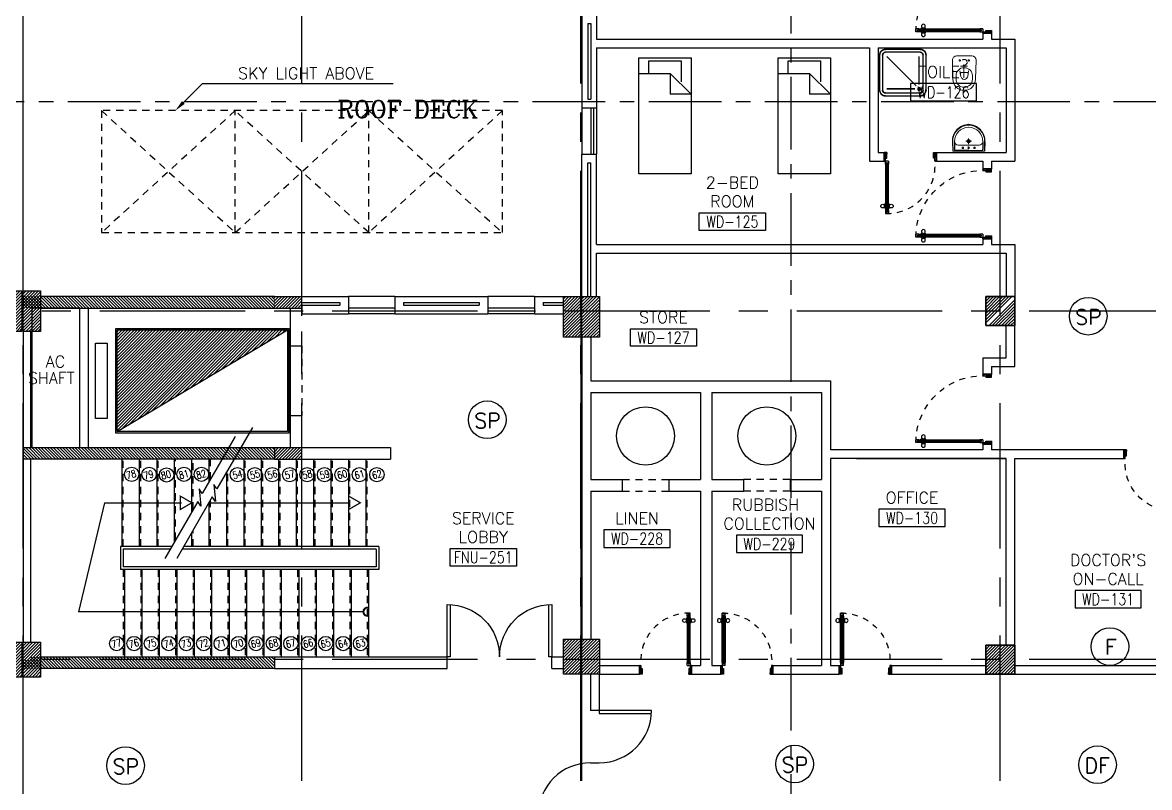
# Model space of a CAD drawing. Extents: x 0 to 93, y -1.5 to 78.
# Drawn here: x 40.44 to 59.84, y 34.42 to 47.59 of the extents above; entities that cross this region are included whole.
import ezdxf
from ezdxf.enums import TextEntityAlignment as Align

# ---------------------------------------------------------------- set-up
doc = ezdxf.new("R2010")
doc.units = 0
doc.header["$MEASUREMENT"] = 0
for name, pattern in [('CENTER', [2, 1.25, -0.25, 0.25, -0.25]), ('CENTERX2', [4, 2.5, -0.5, 0.5, -0.5]), ('DASHED', [0.75, 0.5, -0.25]), ('HIDDEN', [0.375, 0.25, -0.125]), ('HIDDEN2', [0.1875, 0.125, -0.0625])]:
    doc.linetypes.add(name, pattern=pattern)
doc.layers.get('0').update_dxf_attribs({"color": 11, "linetype": 'CONTINUOUS'})
for name, color, linetype in [('AXES', 11, 'CENTERX2'), ('AXES1', 11, 'CENTER'), ('COL', 11, 'CONTINUOUS'), ('DOOR', 11, 'CONTINUOUS'), ('E-CLCK', 4, 'CONTINUOUS'), ('E-PA', 4, 'CONTINUOUS'), ('EJ', 11, 'CONTINUOUS'), ('FIX', 11, 'CONTINUOUS'), ('FUR', 11, 'CONTINUOUS'), ('HAT', 11, 'CONTINUOUS'), ('HIDDEN', 11, 'HIDDEN2'), ('INSUL', 11, 'CONTINUOUS'), ('LIFTS', 11, 'CONTINUOUS'), ('RM-BOX', 11, 'CONTINUOUS'), ('RM-IND', 11, 'CONTINUOUS'), ('RM-NAME', 11, 'CONTINUOUS'), ('RM-NO', 11, 'CONTINUOUS'), ('ROOF', 11, 'CONTINUOUS'), ('SHAFT', 11, 'CONTINUOUS'), ('STR', 11, 'CONTINUOUS'), ('STR-H', 11, 'HIDDEN2'), ('SUNI-FUR', 11, 'CONTINUOUS'), ('WALL', 11, 'CONTINUOUS'), ('WIN', 11, 'CONTINUOUS')]:
    doc.layers.add(name, color=color, linetype=linetype)
doc.styles.add('ROMANC', font='romanc', dxfattribs={"height": 0.1})
doc.styles.add('ROMANS', font='ROMANS.shx', dxfattribs={"width": 0.6})
pattern_1 = [(45, (-250.46453, -18.391005), (-0.0265165043, 0.0265165043), [])]
pattern_2 = [(135, (147.851773, -3.19241), (0.026516504, 0.026516504), [])]
pattern_3 = [(45, (-276012.343847, -57293.362927), (-0.0265165042945, 0.0265165042945), [])]

# ---------------------------------------------------------------- blocks, each defined once
blk = doc.blocks.new('D180')
at = {"layer": 'DOOR'}
blk.add_lwpolyline([(850, 899), (850, 0), (900, 0), (900, 900, 0.414214), (0, 0, 0.414214), (-900, 900), (-900, 0), (-850, 0), (-850, 899)], format="xyb", dxfattribs=at)
blk = doc.blocks.new('RM1')
at = {"layer": 'RM-BOX'}
blk.add_lwpolyline([(570, -200), (-570, -200), (-570, -500), (570, -500)], close=True, dxfattribs=at)
at = {"layer": 'RM-NAME', "style": 'ROMANS'}
for tag, p in [('ROOMNAME1', (0, 324)), ('ROOMNAME2', (0, 0))]:
    blk.add_attdef(tag, text='', height=200, dxfattribs=at).set_placement(p, align=Align.MIDDLE)
at = {"layer": 'RM-NO', "style": 'ROMANS', "width": 0.8}
blk.add_attdef('ROOMNO', text='', height=200, dxfattribs=at).set_placement((0, -350), align=Align.MIDDLE)
blk = doc.blocks.new('C5V')
at = {"layer": 'HAT'}
h = blk.add_hatch(dxfattribs=at)
h.set_pattern_fill('ANSI31', color=256, scale=300, style=0)
h.set_pattern_definition([(45, (-249196.182, -54711.005), (-26.5165043, 26.5165043), [])])
h.paths.add_polyline_path([(-20, 600), (-320, 600), (-320, 300), (-20, 300)])
h.paths.add_polyline_path([(-20, 300), (-320, 300), (-320, 0), (-20, 0)])
h = blk.add_hatch(dxfattribs=at)
h.set_pattern_fill('ANSI31', color=256, scale=300, style=0)
h.set_pattern_definition([(45, (-248876.182, -54711.005), (-26.5165043, 26.5165043), [])])
h.paths.add_polyline_path([(300, 600), (0, 600), (0, 300), (300, 300)])
h.paths.add_polyline_path([(300, 300), (0, 300), (0, 0), (300, 0)])
at = {"layer": 'COL'}
for points in [[(-20, 600), (-20, 0), (-320, 0), (-320, 600)], [(300, 600), (300, 0), (0, 0), (0, 600)]]:
    blk.add_lwpolyline(points, close=True, dxfattribs=at)
blk = doc.blocks.new('C11')
at = {"layer": 'HAT'}
h = blk.add_hatch(dxfattribs=at)
h.set_pattern_fill('ANSI31', color=256, scale=300, style=0)
h.set_pattern_definition([(45, (-248556.182, -75061.005), (-26.5165043, 26.5165043), [])])
h.paths.add_polyline_path([(300, 700), (0, 700), (0, 350), (300, 350)])
h.paths.add_polyline_path([(300, 350), (0, 350), (0, 0), (300, 0)])
at = {"layer": 'COL'}
blk.add_lwpolyline([(300, 700), (300, 0), (0, 0), (0, 700)], close=True, dxfattribs=at)
blk = doc.blocks.new('C11D')
at = {"layer": 'COL', "linetype": 'ByBlock'}
for p in [(-320, 0), (0, 0)]:
    blk.add_blockref('C11', p, dxfattribs=at)
blk = doc.blocks.new('DOOR90')
at = {"layer": 'DOOR', "linetype": 'ByBlock'}
for p, q in [((0, 0), (-150, 0)), ((-200, -25), (-1000, -25)), ((-200, -42), (-1000, -42)), ((-200, -58), (-1000, -58)), ((-1000, -75), (-200, -75))]:
    blk.add_line(p, q, dxfattribs=at)
at = {"layer": 'DOOR', "color": 0, "linetype": 'ByBlock'}
for p, q in [((-150, 0), (-150, -25)), ((-150, 0), (0, 0)), ((0, -50), (0, 0)), ((-1050, -25), (-1050, -75)), ((-1050, -75), (-1050, -25)), ((-1000, -25), (-1050, -25)), ((-1000, -75), (-1050, -75)), ((-1020, -42), (-1020, -58)), ((-1000, -42), (-1020, -42)), ((-1000, -58), (-1020, -58)), ((-1000, -25), (-1000, -42)), ((-1000, -58), (-1000, -75)), ((-968, -25), (-968, -18)), ((-878, -18), (-968, -18)), ((-968, -75), (-968, -82)), ((-878, -82), (-968, -82)), ((-955, -18), (-955, -9)), ((-955, -9), (-890, -9)), ((-955, -18), (-890, -18)), ((-955, -82), (-955, -91)), ((-955, -82), (-890, -82)), ((-955, -91), (-890, -91)), ((-890, -18), (-890, -9)), ((-890, -82), (-890, -91)), ((-878, -25), (-878, -18)), ((-878, -75), (-878, -82)), ((-200, -42), (-200, -25)), ((-200, -25), (-150, -25)), ((-180, -42), (-200, -42)), ((-200, -75), (-200, -58)), ((-200, -58), (-180, -58)), ((-150, -75), (-200, -75)), ((-180, -58), (-180, -42)), ((-150, -75), (-150, -25)), ((-150, -25), (-100, -25)), ((-100, -25), (-100, -50)), ((-100, -50), (0, -50)), ((-150, -900), (-150, -875)), ((-150, -875), (-100, -875)), ((0, -900), (-150, -900)), ((-150, -900), (0, -900)), ((-100, -850), (0, -850)), ((-100, -875), (-100, -850)), ((0, -850), (0, -900))]:
    blk.add_line(p, q, dxfattribs=at)
at = {"layer": 'DOOR', "color": 9, "linetype": 'ByBlock'}
for p, q in [((0, -50), (-114, 0)), ((0, -50), (-40, 0)), ((0, -50), (-100, -37)), ((0, -850), (-114, -900)), ((0, -850), (-100, -863)), ((0, -850), (-40, -900))]:
    blk.add_line(p, q, dxfattribs=at)
at = {"layer": 'DOOR', "color": 0, "linetype": 'ByBlock'}
for centre in [(-923, 24), (-923, -124)]:
    blk.add_circle(centre, 32.4, dxfattribs=at)
at = {"layer": 'DOOR', "color": 9, "linetype": 'ByBlock'}
for centre, radius, start, end in [((0, -50), 74.4, 137.7764, 180), ((0, -50), 54.4, 113.2074, 180), ((0, -50), 154, 161.1053, 166.2858), ((0, -50), 134, 158.1598, 169.28), ((0, -50), 114, 154.0838, 167.3774), ((0, -50), 94.4, 148.0182, 180), ((0, -50), 34.4, 90, 180), ((0, -50), 14.4, 90, 180), ((0, -850), 154, 193.7142, 198.8947), ((0, -850), 134, 190.72, 201.8402), ((0, -850), 94.4, 180, 211.9818), ((0, -850), 74.4, 180, 222.2236), ((0, -850), 54.4, 180, 246.7926), ((0, -850), 34.4, 180, 270), ((0, -850), 14.4, 180, 270)]:
    blk.add_arc(centre, radius, start, end, dxfattribs=at)
at = {"layer": 'DOOR', "linetype": 'HIDDEN', "ltscale": 0.5}
blk.add_arc((-222, -50), 828, 178.2701, 275.003, dxfattribs=at)
blk = doc.blocks.new('DOOR100')
at = {"layer": 'DOOR', "color": 0, "linetype": 'ByBlock'}
for p, q in [((-92, 1206), (-92, 1141)), ((-83, 1206), (-92, 1206)), ((-83, 1129), (-83, 1219)), ((-76, 1219), (-83, 1219)), ((-83, 1206), (-83, 1141)), ((-76, 1251), (-76, 1301)), ((-76, 1301), (-26, 1301)), ((-26, 1301), (-76, 1301)), ((-59, 1251), (-76, 1251)), ((-59, 1251), (-59, 1271)), ((-43, 1271), (-59, 1271)), ((-43, 1251), (-43, 1271)), ((-26, 1251), (-43, 1251)), ((-26, 1251), (-26, 1301)), ((-26, 1219), (-19, 1219)), ((-19, 1129), (-19, 1219)), ((-19, 1206), (-19, 1141)), ((-19, 1206), (-10, 1206)), ((-10, 1206), (-10, 1141)), ((-83, 1141), (-92, 1141)), ((-76, 1129), (-83, 1129)), ((-26, 1129), (-19, 1129)), ((-19, 1141), (-10, 1141)), ((-76, 200), (-59, 200)), ((-76, 150), (-76, 200)), ((-59, 200), (-59, 180)), ((-43, 200), (-26, 200)), ((-43, 180), (-43, 200)), ((-26, 200), (-26, 150)), ((-1201, 0), (-1201, 150)), ((-1201, 150), (-1176, 150)), ((-1201, 150), (-1201, 0)), ((-1151, 0), (-1201, 0)), ((-1176, 150), (-1176, 100)), ((-1176, 100), (-1151, 100)), ((-1151, 100), (-1151, 0)), ((-76, 150), (-26, 150)), ((-59, 180), (-43, 180)), ((-51, 100), (-51, 0)), ((-26, 100), (-51, 100)), ((-51, 0), (-1, 0)), ((-1, 150), (-26, 150)), ((-26, 150), (-26, 100)), ((-1, 150), (-1, 0))]:
    blk.add_line(p, q, dxfattribs=at)
at = {"layer": 'DOOR', "linetype": 'ByBlock'}
for p, q in [((-76, 1251), (-76, 200)), ((-59, 200), (-59, 1251)), ((-43, 200), (-43, 1251)), ((-26, 200), (-26, 1251))]:
    blk.add_line(p, q, dxfattribs=at)
at = {"layer": 'DOOR', "color": 9, "linetype": 'ByBlock'}
for p, q in [((-1151, 0), (-1201, 114)), ((-1151, 0), (-1201, 40)), ((-1151, 0), (-1164, 100)), ((-51, 0), (-1, 114)), ((-51, 0), (-38, 100)), ((-51, 0), (-1, 40))]:
    blk.add_line(p, q, dxfattribs=at)
at = {"layer": 'DOOR', "color": 0, "linetype": 'ByBlock'}
for centre in [(-125, 1174), (22, 1174)]:
    blk.add_circle(centre, 32.4, dxfattribs=at)
at = {"layer": 'DOOR', "linetype": 'HIDDEN', "ltscale": 0.5}
blk.add_arc((-27, 152), 1149, 89.961, 180.0931, dxfattribs=at)
at = {"layer": 'DOOR', "color": 9, "linetype": 'ByBlock'}
for centre, radius, start, end in [((-1151, 0), 154, 103.7142, 108.8947), ((-1151, 0), 134, 100.72, 111.8402), ((-1151, 0), 94.4, 90, 121.9818), ((-1151, 0), 74.4, 90, 132.2236), ((-1151, 0), 54.4, 90, 156.7926), ((-1151, 0), 34.4, 90, 180), ((-1151, 0), 14.4, 90, 180), ((-51, 0), 94.4, 58.0182, 90), ((-51, 0), 74.4, 47.7764, 90), ((-51, 0), 54.4, 23.2074, 90), ((-51, 0), 34.4, 0, 90), ((-51, 0), 14.4, 0, 90), ((-51, 0), 134, 68.1598, 79.28), ((-51, 0), 114, 64.0838, 77.3774), ((-51, 0), 154, 71.1053, 76.2858)]:
    blk.add_arc(centre, radius, start, end, dxfattribs=at)
blk = doc.blocks.new('COL50')
at = {"layer": 'COL'}
blk.add_lwpolyline([(-250, 250), (-250, -250), (250, -250), (250, 250)], close=True, dxfattribs=at)
blk = doc.blocks.new('*X92')
at = {"color": 0}
for p, q in [((227929, 155538), (228380, 155990)), ((227929, 155592), (228327, 155990)), ((227929, 155645), (228274, 155990)), ((227929, 155698), (228221, 155990)), ((227929, 155751), (228168, 155990)), ((227929, 155804), (228115, 155990)), ((227929, 155857), (228062, 155990)), ((227929, 155910), (228009, 155990)), ((227929, 155963), (227956, 155990)), ((227986, 155490), (228429, 155932)), ((228039, 155490), (228429, 155879)), ((228092, 155490), (228429, 155826)), ((228145, 155490), (228429, 155773)), ((228198, 155490), (228429, 155720)), ((228251, 155490), (228429, 155667)), ((228304, 155490), (228429, 155614)), ((228357, 155490), (228429, 155561)), ((228410, 155490), (228429, 155508))]:
    blk.add_line(p, q, dxfattribs=at)
blk = doc.blocks.new('*X91')
at = {"color": 0}
for p, q in [((227926, 149490), (228426, 149990)), ((227929, 149546), (228373, 149990)), ((227929, 149599), (228319, 149990)), ((227929, 149652), (228266, 149990)), ((227929, 149705), (228213, 149990)), ((227929, 149758), (228160, 149990)), ((227929, 149811), (228107, 149990)), ((227929, 149864), (228054, 149990)), ((227929, 149917), (228001, 149990)), ((227929, 149970), (227948, 149990)), ((227979, 149490), (228429, 149940)), ((228032, 149490), (228429, 149887)), ((228085, 149490), (228429, 149834)), ((228138, 149490), (228429, 149781)), ((228191, 149490), (228429, 149728)), ((228244, 149490), (228429, 149675)), ((228297, 149490), (228429, 149622)), ((228350, 149490), (228429, 149568)), ((228403, 149490), (228429, 149515))]:
    blk.add_line(p, q, dxfattribs=at)
blk = doc.blocks.new('AH20A')
at = {"layer": 'FUR'}
for p, q in [((0, 0.5), (0, -0.5)), ((1, 0.5), (0, 0.5)), ((0.1358, 0.5), (0.1358, -0.0987)), ((1, -0.5), (1, 0.5)), ((0.1358, 0.3112), (0.0277, 0.3112)), ((0.0277, 0.3112), (0.0277, -0.3087)), ((0.1358, -0.0987), (0.3125, -0.5)), ((0.1358, -0.0987), (0.3125, -0.0987)), ((0.3125, -0.5), (0.3125, -0.0987)), ((0.0277, -0.3087), (0.2076, -0.3087)), ((0, -0.5), (1, -0.5))]:
    blk.add_line(p, q, dxfattribs=at)
blk = doc.blocks.new('A$C376C1807')
at = {"layer": 'DOOR'}
for p, q in [((0, 0.9), (0, 0.85)), ((0.9, 0.9), (0, 0.9)), ((0, 0.85), (0.899, 0.85))]:
    blk.add_line(p, q, dxfattribs=at)
blk.add_arc((0, 0.9), 0.9, 270, 0, dxfattribs=at)
blk = doc.blocks.new('LAV1')
at = {"layer": 'FIX', "linetype": 'ByBlock', "ltscale": 0.3}
for p, q in [((-280, 210), (-275, 50)), ((-245, 210), (-245, 85)), ((245, 210), (245, 85)), ((280, 210), (275, 50)), ((0, 60), (-220, 60)), ((0, 60), (220, 60))]:
    blk.add_line(p, q, dxfattribs=at)
at = {"layer": 'FIX', "linetype": 'Continuous', "lineweight": 20}
for p, q in [((-275, 210), (-275, 50)), ((275, 210), (275, 50)), ((0, 50), (-275, 50)), ((0, 50), (-252, 50)), ((0, 155), (-181, 155)), ((0, 155), (181, 155)), ((0, 50), (275, 50)), ((0, 50), (252, 50))]:
    blk.add_line(p, q, dxfattribs=at)
at = {"layer": 'FIX', "linetype": 'DASHED', "lineweight": 20, "ltscale": 0.05}
for p, q in [((50, 220), (-50, 220)), ((0, 170), (0, 270)), ((0, 170), (0, 270))]:
    blk.add_line(p, q, dxfattribs=at)
at = {"layer": 'FIX', "lineweight": 20}
for p, q in [((16, 107), (-15, 107)), ((0, 92), (0, 123))]:
    blk.add_line(p, q, dxfattribs=at)
for centre, radius in [((0, 220), 29.5), ((0, 220), 22.5), ((0, 107), 15.5)]:
    blk.add_circle(centre, radius, dxfattribs=at)
at = {"layer": 'FIX', "linetype": 'HIDDEN', "lineweight": 20, "ltscale": 0.05}
for centre in [(-100, 107), (100, 107)]:
    blk.add_circle(centre, 12.4, dxfattribs=at)
at = {"layer": 'FIX', "linetype": 'ByBlock', "ltscale": 0.3}
for centre, radius, start, end in [((7, 220), 287, 91.3776, 182.0064), ((-7, 220), 287, 357.9936, 88.6224), ((-220, 85), 24.9, 179.7021, 269.9486), ((220, 85), 24.9, 270.0514, 0.2979)]:
    blk.add_arc(centre, radius, start, end, dxfattribs=at)
at = {"layer": 'FIX', "linetype": 'Continuous', "lineweight": 20}
for centre, radius, start, end in [((8, 217), 283, 91.6988, 181.351), ((8, 212), 253, 91.7328, 180.4884), ((-8, 217), 283, 358.649, 88.3012), ((-8, 212), 253, 359.5116, 88.2672), ((-179, 222), 66.9, 190.2006, 268.0786), ((179, 222), 66.9, 271.9214, 349.7994)]:
    blk.add_arc(centre, radius, start, end, dxfattribs=at)
blk = doc.blocks.new('SHR1')
at = {"layer": 'FIX'}
for p, q in [((-196, 196), (-700, 700)), ((-143, 218), (-143, 700)), ((-218, 143), (-700, 143))]:
    blk.add_line(p, q, dxfattribs=at)
for points in [[(-825, 125), (-825, 725, -0.414214), (-725, 825), (-125, 825, -0.414214), (-25, 725), (-25, 125, -0.414214), (-125, 25), (-725, 25, -0.414214)], [(-775, 125), (-775, 725, -0.414214), (-725, 775), (-125, 775, -0.414214), (-75, 725), (-75, 125, -0.414214), (-125, 75), (-725, 75, -0.414214)]]:
    blk.add_lwpolyline(points, format="xyb", close=True, dxfattribs=at)
for radius in [25, 15]:
    blk.add_circle((-143, 143), radius, dxfattribs=at)
blk = doc.blocks.new('WC1')
at = {"layer": 'FIX', "lineweight": 20}
for p, q in [((-210, 204), (-538, 194)), ((-727, 5), (-727, -5)), ((-674, 5), (-674, -5)), ((-534, 24), (-540, 0)), ((-540, 0), (-534, -24)), ((-475, 141), (-538, 141)), ((-395, 76), (-490, 60)), ((-339, 5), (-339, -5)), ((-137, 0), (-137, 131)), ((-137, -131), (-137, 0)), ((-538, -141), (-475, -141)), ((-538, -194), (-210, -204)), ((-490, -60), (-395, -76)), ((-213, -204), (-210, -204))]:
    blk.add_line(p, q, dxfattribs=at)
at = {"layer": 'FIX', "linetype": 'Continuous', "lineweight": 20}
blk.add_line((-420, -47), (-420, 45), dxfattribs=at)
at = {"layer": 'FIX', "linetype": 'HIDDEN2', "lineweight": 20, "ltscale": 0.3}
blk.add_circle((-245, 0), 49.8, dxfattribs=at)
at = {"layer": 'FIX', "linetype": 'HIDDEN', "lineweight": 20, "ltscale": 0.05}
for centre in [(-213, 78), (-213, -77)]:
    blk.add_circle(centre, 11.6, dxfattribs=at)
at = {"layer": 'FIX', "lineweight": 20}
for centre, radius, start, end in [((-210, 131), 73, 360, 90), ((-538, 5), 189, 90, 180), ((-538, 5), 136, 90, 180), ((-473, -7), 68.2, 128.9242, 152.8468), ((-464, -18), 82, 108.496, 128.9242), ((-475, 5), 136, 360, 90), ((-538, -5), 189, 180, 270), ((-538, -5), 136, 180, 270), ((-473, 7), 68.2, 207.1532, 231.0758), ((-464, 18), 82, 231.0758, 251.504), ((-475, -5), 136, 270, 0), ((-210, -131), 73, 270, 0)]:
    blk.add_arc(centre, radius, start, end, dxfattribs=at)
at = {"layer": 'FIX', "linetype": 'Continuous', "lineweight": 20}
for centre, start, end in [((-443, 46), 357.6662, 91.6121), ((-442, -46), 268.3879, 2.3338)]:
    blk.add_arc(centre, 22.3, start, end, dxfattribs=at)

msp = doc.modelspace()

# ---------------------------------------------------------------- hatches: boundary and pattern name
at = {"layer": 'HAT', "linetype": 'Continuous'}
h = msp.add_hatch(dxfattribs=at)
h.set_pattern_fill('ANSI31', color=0, scale=0.3, style=0)
h.set_pattern_definition(pattern_2)
h.paths.add_polyline_path([(44.0517, 42.87), (44.7767, 42.87), (44.7767, 42.67), (44.0517, 42.67)])
h.paths.add_polyline_path([(42.8517, 42.87), (44.0517, 42.87), (44.0517, 42.67), (42.8517, 42.67)])
h.paths.add_polyline_path([(41.6517, 42.87), (42.8517, 42.87), (42.8517, 42.67), (41.6517, 42.67)])
h.paths.add_polyline_path([(40.4517, 42.87), (41.6517, 42.87), (41.6517, 42.67), (40.4517, 42.67)])
at = {"layer": 'HAT'}
h = msp.add_hatch(dxfattribs=at)
h.set_pattern_fill('ANSI31', color=256, scale=0.3, style=0)
h.set_pattern_definition(pattern_3)
h.paths.add_polyline_path([(45.2517, 42.87), (44.7674, 42.87), (44.7674, 42.67), (45.2517, 42.67), (45.2517, 42.7307)])
h = msp.add_hatch(dxfattribs=at)
h.set_pattern_fill('ANSI31', color=256, scale=0.3, style=0)
h.set_pattern_definition(pattern_3)
h.paths.add_polyline_path([(42.8517, 42.295), (42.0705, 42.295), (42.0705, 41.42), (42.8517, 41.42)])
h.paths.add_polyline_path([(44.0517, 42.295), (42.8517, 42.295), (42.8517, 41.42), (43.5354, 41.42), (44.0517, 41.7281)])
h.paths.add_polyline_path([(42.8517, 41.42), (42.0705, 41.42), (42.0705, 40.5459), (42.8517, 41.012)])
h.paths.add_polyline_path([(43.5354, 41.42), (42.8517, 41.42), (42.8517, 41.012)])
h.paths.add_polyline_path([(45.0017, 42.295), (44.0517, 42.295), (44.0517, 41.7281)])
h.paths.add_polyline_path([(43.6904, 41.3114), (43.6904, 41.6286), (43.8704, 41.6286), (43.8704, 41.3114)], flags=9)
h = msp.add_hatch(dxfattribs=at)
h.set_pattern_fill('ANSI31', color=256, scale=0.3, style=0)
h.set_pattern_definition([(135, (340.817834, -113.099734), (0.0265165043, 0.0265165043), [])])
h.paths.add_polyline_path([(40.4517, 40.07), (40.4517, 40.27), (44.7767, 40.27), (44.7767, 40.07)])
h = msp.add_hatch(dxfattribs=at)
h.set_pattern_fill('ANSI31', color=256, scale=0.3, style=0)
h.set_pattern_definition(pattern_3)
h.paths.add_polyline_path([(45.2517, 40.27), (44.7783, 40.27), (44.7783, 40.22), (45.2517, 40.22)])
h.paths.add_polyline_path([(45.2517, 40.22), (44.7783, 40.22), (44.7783, 40.07), (45.2517, 40.07)])
h = msp.add_hatch(dxfattribs=at)
h.set_pattern_fill('ANSI31', color=256, scale=0.3, style=0)
h.set_pattern_definition([(45, (-250.78453, -18.391005), (-0.0265165043, 0.0265165043), [])])
h.paths.add_polyline_path([(50.0517, 36.97), (49.7517, 36.97), (49.7517, 36.62), (50.0517, 36.62)])
h.paths.add_polyline_path([(50.0517, 36.62), (49.7517, 36.62), (49.7517, 36.37), (50.0517, 36.37)])
h = msp.add_hatch(dxfattribs=at)
h.set_pattern_fill('ANSI31', color=256, scale=0.3, style=0)
h.set_pattern_definition(pattern_1)
h.paths.add_polyline_path([(50.3717, 36.97), (50.0717, 36.97), (50.0717, 36.62), (50.3717, 36.62)])
h.paths.add_polyline_path([(50.3717, 36.62), (50.0717, 36.62), (50.0717, 36.37), (50.3717, 36.37)])
h = msp.add_hatch(dxfattribs=at)
h.set_pattern_fill('ANSI31', color=256, scale=0.3, style=0)
h.set_pattern_definition(pattern_1)
h.paths.add_polyline_path([(50.3717, 36.97), (50.0717, 36.97), (50.0717, 36.62), (50.3717, 36.62)])
h.paths.add_polyline_path([(50.3717, 36.62), (50.0717, 36.62), (50.0717, 36.37), (50.3717, 36.37)])
at = {"layer": 'HAT', "linetype": 'Continuous'}
h = msp.add_hatch(dxfattribs=at)
h.set_pattern_fill('ANSI31', color=0, scale=0.3, style=0)
h.set_pattern_definition(pattern_2)
h.paths.add_polyline_path([(44.0517, 36.62), (44.7767, 36.62), (44.7767, 36.47), (44.0517, 36.47)])
h.paths.add_polyline_path([(44.0517, 36.67), (44.7767, 36.67), (44.7767, 36.62), (44.0517, 36.62)])
h.paths.add_polyline_path([(42.8517, 36.62), (44.0517, 36.62), (44.0517, 36.47), (42.8517, 36.47)])
h.paths.add_polyline_path([(42.8517, 36.67), (44.0517, 36.67), (44.0517, 36.62), (42.8517, 36.62)])
h.paths.add_polyline_path([(41.6517, 36.62), (42.8517, 36.62), (42.8517, 36.47), (41.6517, 36.47)])
h.paths.add_polyline_path([(41.6517, 36.67), (42.8517, 36.67), (42.8517, 36.62), (41.6517, 36.62)])
h.paths.add_polyline_path([(40.4517, 36.62), (41.6517, 36.62), (41.6517, 36.47), (40.4517, 36.47)])
h.paths.add_polyline_path([(40.5759, 36.67), (41.6517, 36.67), (41.6517, 36.62), (40.5759, 36.62)])

# ---------------------------------------------------------------- linework, layer by layer
at = {"layer": 'AXES'}
for p, q in [((45.2517, -1.4643), (45.2517, 77.3484)), ((57.2717, -1.4643), (57.2717, 77.3484)), ((40.4517, -1.4643), (40.4517, 76.9984)), ((50.0517, -1.4643), (50.0517, 76.9984)), ((50.0717, -1.4643), (50.0717, 76.9984)), ((92.2717, 42.62), (24.2317, 42.62)), ((92.2717, 36.62), (24.2317, 36.62))]:
    msp.add_line(p, q, dxfattribs=at)
at = {"layer": 'AXES1'}
for p, q in [((53.6717, 5.4), (53.6717, 64.22)), ((82.4717, 46.22), (24.2317, 46.22))]:
    msp.add_line(p, q, dxfattribs=at)
at = {"layer": 'COL'}
for p, q in [((40.4517, 42.87), (40.4517, 42.67)), ((44.7767, 42.87), (40.7517, 42.87)), ((40.7517, 42.67), (45.2517, 42.67)), ((50.2217, 41.42), (54.3467, 41.42)), ((50.2216, 41.22), (52.1092, 41.22)), ((52.1092, 41.22), (52.1092, 39.72)), ((52.3092, 41.22), (52.3092, 39.72)), ((52.3092, 41.22), (54.1967, 41.22)), ((50.2216, 39.72), (50.7654, 39.72)), ((50.7654, 39.72), (50.7654, 39.52)), ((51.5654, 39.72), (51.5654, 39.52)), ((51.5654, 39.72), (52.1092, 39.72)), ((52.3092, 39.72), (52.8529, 39.72)), ((52.8529, 39.72), (52.8529, 39.52)), ((53.6529, 39.72), (54.1967, 39.72)), ((53.6529, 39.72), (53.6529, 39.52)), ((50.2217, 39.52), (50.7654, 39.52)), ((51.5654, 39.52), (52.1092, 39.52)), ((52.1092, 39.52), (52.1092, 36.52)), ((52.3092, 39.52), (52.3092, 36.52)), ((52.3092, 39.52), (52.8529, 39.52)), ((53.6529, 39.52), (54.1967, 39.52))]:
    msp.add_line(p, q, dxfattribs=at)
for points in [[(44.7767, 40.07), (40.4517, 40.07), (40.4517, 40.27), (44.7767, 40.27)], [(50.0517, 36.97), (50.0517, 36.37), (49.7517, 36.37), (49.7517, 36.97)], [(50.3717, 36.97), (50.3717, 36.37), (50.0717, 36.37), (50.0717, 36.97)], [(50.3717, 36.97), (50.3717, 36.37), (50.0717, 36.37), (50.0717, 36.97)]]:
    msp.add_lwpolyline(points, close=True, dxfattribs=at)
for points in [[(40.5759, 36.67), (40.5844, 36.67)], [(40.7517, 36.67), (44.7767, 36.67), (44.7767, 36.47), (40.7517, 36.47)]]:
    msp.add_lwpolyline(points, dxfattribs=at)
at = {"layer": 'DOOR', "linetype": 'Continuous'}
msp.add_line((50.2196, 34.845), (50.3696, 34.845), dxfattribs=at)
at = {"layer": 'E-CLCK', "color": 4}
for centre in [(59.1592, 36.8443), (58.9461, 34.8118)]:
    msp.add_circle(centre, 0.3243, dxfattribs=at)
at = {"layer": 'E-PA', "color": 4}
for centre in [(58.7854, 42.5322), (48.4403, 40.7491), (42.214, 34.7954), (53.7319, 34.8236)]:
    msp.add_circle(centre, 0.3243, dxfattribs=at)
at = {"layer": 'EJ'}
for p, q in [((40.4517, 42.27), (40.4517, 36.92)), ((40.4517, 33.27), (40.4517, 36.37))]:
    msp.add_line(p, q, dxfattribs=at)
at = {"layer": 'FIX'}
for p, q in [((55.1947, 47.025), (55.1947, 46.425)), ((55.2447, 47.025), (55.2447, 46.425)), ((55.8947, 47.125), (55.2947, 47.125)), ((55.8947, 47.075), (55.2947, 47.075)), ((55.877, 46.5177), (55.877, 47)), ((55.9447, 46.425), (55.9447, 47.025)), ((55.9947, 46.425), (55.9947, 47.025)), ((55.2947, 46.375), (55.8947, 46.375)), ((55.802, 46.4427), (55.3197, 46.4427)), ((55.2947, 46.325), (55.8947, 46.325))]:
    msp.add_line(p, q, dxfattribs=at)
at = {"layer": 'FIX', "color": 32, "linetype": 'DASHED', "lineweight": 20, "ltscale": 0.05}
msp.add_line((56.7772, 45.543), (56.6772, 45.543), dxfattribs=at)
at = {"layer": 'FIX', "extrusion": (0, 0, -1)}
for centre, major_axis, start_param, end_param in [((55.2947, 47.025), (-0.0707, 0.0707), 5.4977871, 7.0685835), ((55.2947, 47.025), (-0.0354, 0.0354), 5.4977871, 7.0685835), ((55.8947, 47.025), (-0.0707, 0.0707), 0.7853982, 2.3561945), ((55.8947, 47.025), (-0.0354, 0.0354), 0.7853982, 2.3561945), ((55.2947, 46.425), (-0.0707, 0.0707), 3.9269908, 5.4977871), ((55.2947, 46.425), (0.0354, 0.0354), 2.3561945, 3.9269908), ((55.877, 46.4427), (-0.0177, 0.0177), 3.9269908, 10.2101761), ((55.877, 46.4427), (-0.0106, 0.0106), 3.9269908, 10.2101761), ((55.8947, 46.425), (0.0354, 0.0354), 0.7853982, 2.3561945), ((55.8947, 46.425), (0.0707, 0.0707), 0.7853982, 2.3561945)]:
    msp.add_ellipse(centre, major_axis=major_axis, ratio=1, start_param=start_param, end_param=end_param, dxfattribs=at)
at = {"layer": 'HIDDEN'}
for p, q in [((48.7017, 46.07), (41.8017, 46.07)), ((41.8017, 46.07), (41.8017, 43.97)), ((44.1017, 46.07), (41.8017, 43.97)), ((41.8017, 46.07), (44.1017, 43.97)), ((46.4017, 43.97), (44.1017, 46.07)), ((44.1017, 43.97), (46.4017, 46.07)), ((44.1017, 43.97), (44.1017, 46.07)), ((44.1017, 43.97), (44.1017, 46.07)), ((48.7017, 46.07), (46.4017, 43.97)), ((46.4017, 46.07), (48.7017, 43.97)), ((46.4017, 43.97), (46.4017, 46.07)), ((46.4017, 43.97), (46.4017, 46.07)), ((48.7017, 43.97), (48.7017, 46.07)), ((41.8017, 43.97), (48.7017, 43.97)), ((45.2517, 42.02), (45.2517, 40.82))]:
    msp.add_line(p, q, dxfattribs=at)
at = {"layer": 'INSUL'}
for p, q in [((50.1717, 47.57), (50.1717, 46.27)), ((50.1717, 47.57), (50.2217, 47.57)), ((50.2217, 47.57), (50.2217, 46.27)), ((50.1717, 46.27), (50.2217, 46.27)), ((50.1717, 45.17), (50.2217, 45.17)), ((50.1717, 42.87), (50.1717, 45.17)), ((50.1717, 45.17), (50.2217, 45.17)), ((50.2217, 42.87), (50.2217, 45.17)), ((45.2517, 42.77), (45.9017, 42.77)), ((45.2517, 42.72), (45.9017, 42.72)), ((45.9017, 42.77), (45.9017, 42.72)), ((47.0017, 42.77), (48.3017, 42.77)), ((47.0017, 42.77), (47.0017, 42.72)), ((47.0017, 42.72), (48.3017, 42.72)), ((48.3017, 42.77), (48.3017, 42.72)), ((49.4017, 42.77), (49.4017, 42.72)), ((49.4017, 42.77), (49.7517, 42.77)), ((49.4017, 42.72), (49.7517, 42.72))]:
    msp.add_line(p, q, dxfattribs=at)
at = {"layer": 'LIFTS'}
for p, q in [((42.0455, 40.52), (42.0455, 42.32)), ((42.0455, 42.32), (45.0267, 42.32)), ((42.0705, 40.545), (42.0705, 42.295)), ((42.0705, 42.295), (45.0017, 42.295)), ((42.0705, 40.5459), (45.0017, 42.295)), ((45.0017, 42.295), (45.0017, 40.545)), ((45.0267, 42.32), (45.0267, 40.52)), ((45.0517, 40.82), (45.0517, 42.02)), ((45.0017, 40.545), (42.0705, 40.545)), ((45.0267, 40.52), (42.0455, 40.52))]:
    msp.add_line(p, q, dxfattribs=at)
msp.add_lwpolyline([(41.8955, 40.77), (41.6955, 40.77), (41.6955, 42.07), (41.8955, 42.07)], close=True, dxfattribs=at)
at = {"layer": 'RM-IND'}
for p, q in [((43.2107, 46.2111), (43.5392, 46.5379)), ((43.5392, 46.5379), (44.0521, 46.5379)), ((44.0521, 46.5379), (46.8188, 46.5379))]:
    msp.add_line(p, q, dxfattribs=at)
msp.add_solid([(43.2342, 46.1874), (43.1872, 46.2347), (43.0689, 46.07)], dxfattribs=at)
at = {"layer": 'ROOF'}
msp.add_line((40.4517, 42.97), (40.4517, 54.52), dxfattribs=at)
at = {"layer": 'SHAFT'}
msp.add_lwpolyline([(41.4267, 42.67), (40.6017, 42.67), (40.6017, 40.27), (41.4267, 40.27)], close=True, dxfattribs=at)
at = {"layer": 'STR'}
for p, q in [((44.3985, 40.6165), (43.7872, 39.5577)), ((44.1025, 40.4625), (43.5357, 39.4807)), ((42.1559, 38.57), (42.1559, 40.07)), ((42.4559, 38.57), (42.4559, 40.07)), ((42.7559, 38.57), (42.7559, 40.07)), ((43.0559, 38.6497), (43.0559, 40.07)), ((43.3559, 39.1693), (43.3559, 40.07)), ((43.6559, 39.6889), (43.6559, 40.07)), ((44.2559, 38.57), (44.2559, 40.07)), ((44.5559, 38.57), (44.5559, 40.07)), ((44.8559, 38.57), (44.8559, 40.07)), ((45.1559, 38.57), (45.1559, 40.07)), ((45.4559, 38.57), (45.4559, 40.07)), ((45.7559, 38.57), (45.7559, 40.07)), ((46.0559, 38.57), (46.0559, 40.07)), ((46.3559, 38.57), (46.3559, 40.07)), ((43.9559, 38.57), (43.9559, 39.8499)), ((43.7083, 39.4211), (43.0971, 38.3623)), ((41.8496, 39.32), (41.4059, 37.445)), ((41.8496, 39.32), (43.1759, 39.32)), ((43.4568, 39.3441), (42.89, 38.3623)), ((43.6559, 38.57), (43.6559, 39.3303)), ((43.6559, 39.32), (46.0559, 39.32)), ((43.3559, 38.57), (43.3559, 38.8107)), ((43.0099, 38.57), (42.1259, 38.57)), ((42.1259, 38.57), (42.1259, 38.17)), ((42.981, 38.52), (42.1759, 38.52)), ((42.1759, 38.52), (42.1759, 38.22)), ((46.5259, 38.52), (43.1881, 38.52)), ((46.5759, 38.57), (43.217, 38.57)), ((46.5259, 38.52), (46.5259, 38.22)), ((46.5759, 38.57), (46.5759, 38.17)), ((46.5259, 38.22), (42.1759, 38.22)), ((46.5759, 38.17), (42.1259, 38.17)), ((42.1959, 38.17), (42.1959, 36.67)), ((42.4959, 38.17), (42.4959, 36.67)), ((42.7959, 38.17), (42.7959, 36.67)), ((43.0959, 38.17), (43.0959, 36.67)), ((43.3959, 38.17), (43.3959, 36.67)), ((43.6959, 38.17), (43.6959, 36.67)), ((43.9959, 38.17), (43.9959, 36.67)), ((44.2959, 38.17), (44.2959, 36.67)), ((44.5959, 38.17), (44.5959, 36.67)), ((44.8959, 38.17), (44.8959, 36.67)), ((45.1959, 38.17), (45.1959, 36.67)), ((45.4959, 38.17), (45.4959, 36.67)), ((45.7959, 38.17), (45.7959, 36.67)), ((46.0959, 38.17), (46.0959, 36.67)), ((46.3959, 38.17), (46.3959, 36.67)), ((46.3009, 37.445), (41.4059, 37.445))]:
    msp.add_line(p, q, dxfattribs=at)
at = {"layer": 'STR', "linetype": 'HIDDEN2'}
msp.add_line((43.6759, 39.7236), (43.6759, 40.07), dxfattribs=at)
at = {"layer": 'STR'}
for points in [[(43.7872, 39.5577), (43.7325, 39.6352), (43.7617, 39.3408), (43.7083, 39.4211)], [(43.5357, 39.4807), (43.481, 39.5582), (43.5102, 39.2638), (43.4568, 39.3441)]]:
    msp.add_lwpolyline(points, dxfattribs=at)
at = {"layer": 'STR', "const_width": 0.0215}
for points in [[(43.1559, 39.2045), (43.1559, 39.4355), (43.3559, 39.32)], [(46.0559, 39.2045), (46.0559, 39.4355), (46.2559, 39.32)]]:
    msp.add_lwpolyline(points, close=True, dxfattribs=at)
at = {"layer": 'STR', "color": 11}
for centre in [(42.3203, 39.8106), (42.6203, 39.8106), (42.9203, 39.7996), (43.2203, 39.8111), (43.5203, 39.8111), (44.1403, 39.8048), (44.4403, 39.8048), (44.7403, 39.8048), (45.0403, 39.8048), (45.3403, 39.8048), (45.6403, 39.8048), (45.9403, 39.8048), (46.2403, 39.8048), (46.5403, 39.8048), (42.0603, 36.8975), (42.3603, 36.8975), (42.6603, 36.8975), (42.9603, 36.8975), (43.2603, 36.8975), (43.5603, 36.8975), (43.8603, 36.8975), (44.1603, 36.8975), (44.4603, 36.8975), (44.7603, 36.8975), (45.0603, 36.8975), (45.3603, 36.8975), (45.6603, 36.8975), (45.9603, 36.8975), (46.2603, 36.8975)]:
    msp.add_circle(centre, 0.1232, dxfattribs=at)
at = {"layer": 'STR'}
for radius, start, end in [(0.075, 66.42182, 293.57818), (0.065, 62.51357, 297.48643)]:
    msp.add_arc((46.3759, 37.445), radius, start, end, dxfattribs=at)
at = {"layer": 'STR-H'}
for p, q in [((42.1759, 38.57), (42.1759, 40.07)), ((42.4759, 38.57), (42.4759, 40.07)), ((42.7759, 38.57), (42.7759, 40.07)), ((43.0759, 38.6843), (43.0759, 40.07)), ((43.3759, 39.204), (43.3759, 40.07)), ((44.2759, 38.57), (44.2759, 40.07)), ((44.5759, 38.57), (44.5759, 40.07)), ((44.8759, 38.57), (44.8759, 40.07)), ((45.1759, 38.57), (45.1759, 40.07)), ((45.4759, 38.57), (45.4759, 40.07)), ((45.7759, 38.57), (45.7759, 40.07)), ((46.0759, 38.57), (46.0759, 40.07)), ((46.3759, 38.57), (46.3759, 40.07)), ((43.9759, 38.57), (43.9759, 39.8846)), ((43.6759, 38.57), (43.6759, 39.3649)), ((43.3759, 38.57), (43.3759, 38.8453)), ((42.1759, 38.17), (42.1759, 36.67)), ((42.4759, 38.17), (42.4759, 36.67)), ((42.7759, 38.17), (42.7759, 36.67)), ((43.0759, 38.17), (43.0759, 36.67)), ((43.3759, 38.17), (43.3759, 36.67)), ((43.6759, 38.17), (43.6759, 36.67)), ((43.9759, 38.17), (43.9759, 36.67)), ((44.2759, 38.17), (44.2759, 36.67)), ((44.5759, 38.17), (44.5759, 36.67)), ((44.8759, 38.17), (44.8759, 36.67)), ((45.1759, 38.17), (45.1759, 36.67)), ((45.4759, 38.17), (45.4759, 36.67)), ((45.7759, 38.17), (45.7759, 36.67)), ((46.0759, 38.17), (46.0759, 36.67)), ((46.3759, 38.17), (46.3759, 36.67))]:
    msp.add_line(p, q, dxfattribs=at)
at = {"layer": 'SUNI-FUR', "linetype": 'HIDDEN2'}
for p, q in [((50.7654, 39.72), (51.5654, 39.72)), ((53.6529, 39.72), (52.8529, 39.72)), ((50.7654, 39.52), (51.5654, 39.52)), ((53.6529, 39.52), (52.8529, 39.52))]:
    msp.add_line(p, q, dxfattribs=at)
at = {"layer": 'SUNI-FUR'}
for centre in [(51.1654, 40.47), (53.2529, 40.47)]:
    msp.add_circle(centre, 0.5, dxfattribs=at)
at = {"layer": 'WALL'}
for p, q in [((50.0717, 47.72), (50.0717, 46.12)), ((50.3217, 47.72), (50.3217, 47.3)), ((50.3217, 47.3), (56.9717, 47.3)), ((50.3217, 47.15), (55.0217, 47.15)), ((50.3217, 47.15), (50.3217, 46.12)), ((55.1717, 47.15), (57.3717, 47.15)), ((57.1217, 47.3), (57.5217, 47.3)), ((50.0717, 46.12), (50.3217, 46.12)), ((50.0717, 45.32), (50.3217, 45.32)), ((50.0717, 42.87), (50.0717, 45.32)), ((50.0717, 42.87), (50.0717, 45.32)), ((50.0717, 45.32), (50.3217, 45.32)), ((50.3217, 43.765), (50.3217, 45.32)), ((50.3217, 43.765), (50.3217, 45.32)), ((55.0217, 45.2), (55.2717, 45.2)), ((55.1717, 45.35), (55.2717, 45.35)), ((56.1717, 45.35), (57.3717, 45.35)), ((56.1717, 45.2), (56.9717, 45.2)), ((57.1217, 45.2), (57.5217, 45.2)), ((50.3217, 43.765), (56.9717, 43.765)), ((57.1217, 43.765), (57.5217, 43.765)), ((50.3217, 43.615), (57.3717, 43.615)), ((50.3217, 42.87), (50.3217, 43.615)), ((44.7767, 42.87), (46.0517, 42.87)), ((46.0517, 42.87), (46.0517, 42.57)), ((46.8517, 42.87), (48.4517, 42.87)), ((46.8517, 42.87), (46.8517, 42.57)), ((48.4517, 42.87), (48.4517, 42.57)), ((49.2517, 42.87), (49.2517, 42.57)), ((49.2517, 42.87), (49.7517, 42.87)), ((49.3573, 42.87), (49.4073, 42.87)), ((49.726, 42.87), (49.776, 42.87)), ((41.5767, 40.42), (41.5767, 42.67)), ((41.5767, 40.27), (41.5767, 42.67)), ((45.0517, 42.02), (45.0517, 42.67)), ((45.2517, 42.57), (46.0517, 42.57)), ((46.8517, 42.57), (48.4517, 42.57)), ((49.2517, 42.57), (49.7517, 42.57)), ((50.0517, 42.67), (50.0517, 36.57)), ((57.3717, 41.815), (57.3717, 42.37)), ((57.5217, 41.665), (57.5217, 42.37)), ((57.5217, 41.665), (57.5217, 42.37)), ((40.5759, 42.27), (40.5759, 40.27)), ((45.2517, 42.02), (45.2517, 42.27)), ((50.0717, 42.22), (50.0717, 36.97)), ((50.2217, 42.17), (50.2217, 41.42)), ((45.0517, 42.02), (45.2517, 42.02)), ((56.9717, 41.815), (57.3717, 41.815)), ((57.1217, 41.665), (57.5217, 41.665)), ((54.3467, 41.42), (54.3467, 40.23)), ((50.2216, 41.22), (50.2216, 39.72)), ((54.1967, 41.22), (54.1967, 39.72)), ((45.0517, 40.27), (45.0517, 40.82)), ((45.0517, 40.82), (45.2517, 40.82)), ((45.2517, 40.22), (45.2517, 40.82)), ((44.7767, 40.27), (46.7759, 40.27)), ((46.7759, 40.27), (46.7759, 40.07)), ((56.9717, 40.23), (54.3467, 40.23)), ((59.3967, 40.23), (57.1217, 40.23)), ((57.3717, 40.23), (57.1217, 40.23)), ((59.3967, 40.08), (59.3967, 40.23)), ((40.5759, 40.07), (40.5759, 36.92)), ((44.7767, 40.07), (46.7759, 40.07)), ((57.3717, 40.08), (54.3467, 40.08)), ((54.3467, 40.08), (54.3467, 36.52)), ((54.3467, 40.08), (54.3467, 39.67)), ((54.7967, 40.08), (57.3717, 40.08)), ((57.3717, 36.87), (57.3717, 40.08)), ((57.5217, 40.08), (59.3967, 40.08)), ((57.5217, 36.87), (57.5217, 40.08)), ((50.2217, 39.52), (50.2217, 36.97)), ((50.2217, 39.52), (50.2217, 36.97)), ((54.1967, 39.52), (54.1967, 36.52)), ((50.2217, 38.07), (50.2217, 36.97)), ((50.2217, 38.07), (50.2217, 36.97)), ((44.7767, 36.67), (47.7517, 36.67)), ((47.7517, 36.47), (47.7517, 36.67)), ((49.5517, 36.67), (49.7517, 36.67)), ((49.5517, 36.47), (49.5517, 36.67)), ((44.7767, 36.47), (47.7517, 36.47)), ((49.5517, 36.47), (49.7517, 36.47)), ((50.3743, 36.52), (51.0591, 36.52)), ((51.0591, 36.52), (51.0591, 36.37)), ((51.9591, 36.52), (51.9591, 36.37)), ((51.9591, 36.52), (52.1092, 36.52)), ((52.3092, 36.52), (52.4592, 36.52)), ((52.4592, 36.52), (52.4592, 36.37)), ((53.3592, 36.52), (54.1967, 36.52)), ((53.3592, 36.52), (53.3592, 36.37)), ((54.3467, 36.52), (54.4967, 36.52)), ((54.4967, 36.52), (54.4967, 36.37)), ((54.4967, 36.52), (54.4967, 36.37)), ((55.3967, 36.52), (57.0217, 36.52)), ((55.3967, 36.52), (55.3967, 36.37)), ((57.5217, 36.52), (60.7967, 36.52)), ((50.2196, 36.37), (50.2196, 35.745)), ((50.3696, 36.37), (50.3696, 35.745)), ((50.3743, 36.37), (51.0591, 36.37)), ((51.9591, 36.37), (52.4592, 36.37)), ((53.3592, 36.37), (54.4967, 36.37)), ((55.3967, 36.37), (57.0217, 36.37)), ((57.5217, 36.37), (64.3718, 36.37)), ((50.3696, 35.745), (50.2196, 35.745))]:
    msp.add_line(p, q, dxfattribs=at)
at = {"layer": 'WALL', "linetype": 'ByBlock'}
for p, q in [((57.1217, 47.4005), (56.9717, 47.4005)), ((56.9717, 47.4005), (56.9717, 47.3)), ((57.1217, 47.4005), (57.1217, 47.3)), ((55.0217, 47.15), (55.0217, 45.2)), ((55.1717, 47.15), (55.1717, 45.35)), ((57.3717, 47.15), (57.3717, 45.35)), ((57.5217, 47.3), (57.5217, 45.2)), ((55.2717, 45.35), (55.2717, 45.2)), ((56.9717, 45.2), (56.9717, 45.0655)), ((57.1217, 45.2), (57.1217, 45.0655)), ((57.1217, 45.0655), (56.9717, 45.0655)), ((57.1217, 43.8655), (56.9717, 43.8655)), ((56.9717, 43.8655), (56.9717, 43.765)), ((57.1217, 43.8655), (57.1217, 43.765)), ((57.5217, 43.765), (57.5217, 42.87)), ((57.3717, 43.615), (57.3717, 42.87)), ((56.9717, 41.815), (56.9717, 41.5305)), ((57.1217, 41.5305), (56.9717, 41.5305)), ((57.1217, 41.665), (57.1217, 41.5305)), ((57.1217, 40.3305), (56.9717, 40.3305)), ((56.9717, 40.3305), (56.9717, 40.23)), ((57.1217, 40.3305), (57.1217, 40.23))]:
    msp.add_line(p, q, dxfattribs=at)
at = {"layer": 'WALL', "color": 250, "linetype": 'ByBlock', "ltscale": 0.3}
msp.add_line((56.0272, 46.4651), (56.0292, 46.4631), dxfattribs=at)
at = {"layer": 'WALL', "linetype": 'ByBlock', "ltscale": 0.3}
msp.add_line((45.2517, 42.7307), (45.2517, 42.57), dxfattribs=at)
for points in [[(57.0217, 42.37), (57.5217, 42.37), (57.5217, 42.87), (57.0217, 42.87)], [(57.5217, 36.87), (57.0217, 36.87), (57.0217, 36.37), (57.5217, 36.37)]]:
    msp.add_lwpolyline(points, close=True, dxfattribs=at)
at = {"layer": 'WIN'}
for p, q in [((50.0717, 46.12), (50.0717, 45.32)), ((50.2217, 46.12), (50.2217, 45.32)), ((50.2717, 46.12), (50.2717, 45.32)), ((50.3217, 46.12), (50.3217, 45.32)), ((46.8517, 42.87), (46.0517, 42.87)), ((49.2517, 42.87), (48.4517, 42.87)), ((46.8517, 42.67), (46.0517, 42.67)), ((46.8517, 42.62), (46.0517, 42.62)), ((46.8517, 42.57), (46.0517, 42.57)), ((49.2517, 42.67), (48.4517, 42.67)), ((49.2517, 42.62), (48.4517, 42.62)), ((49.2517, 42.57), (48.4517, 42.57))]:
    msp.add_line(p, q, dxfattribs=at)

# ---------------------------------------------------------------- block references
at = {"layer": 'COL', "yscale": 0.000999999996565748, "zscale": 0.001}
for name, p, xscale in [('C11D', (40.4517, 42.27), 0.001000000003841706), ('COL50', (57.2717, 42.62), -0.001000000003841706), ('C5V', (40.4517, 36.32), 0.001000000003841706), ('COL50', (57.2717, 36.62), -0.001000000003841706)]:
    msp.add_blockref(name, p, dxfattribs=dict(at, xscale=xscale))
at = {"layer": 'COL', "linetype": 'ByBlock', "xscale": 0.001000000003841706, "yscale": 0.000999999996565748, "zscale": 0.001}
for p in [(49.7517, 42.17), (50.0717, 42.17)]:
    msp.add_blockref('C11', p, dxfattribs=at)
at = {"layer": 'DOOR', "color": 0, "linetype": 'ByBlock', "yscale": 0.000999999996565748, "zscale": 0.001}
for name, p, xscale, rotation in [('DOOR100', (57.1217, 47.4005), -0.000999999996565748, 90), ('DOOR90', (55.2717, 45.35), 0.000999999996565748, 90), ('DOOR100', (57.1217, 43.8655), -0.000999999996565748, 90), ('DOOR100', (57.1217, 40.3305), -0.000999999996565748, 90), ('DOOR90', (60.2967, 40.23), -0.000999999996565748, 270), ('DOOR90', (51.9591, 36.37), 0.000999999996565748, 270), ('DOOR90', (52.4592, 36.37), -0.000999999996565748, 90), ('DOOR90', (54.4967, 36.3707), -0.000999999996565748, 90)]:
    msp.add_blockref(name, p, dxfattribs=dict(at, xscale=xscale, rotation=rotation))
at = {"layer": 'DOOR', "linetype": 'Continuous'}
msp.add_blockref('A$C376C1807', (50.3696, 34.845), dxfattribs=at)
at = {"layer": 'DOOR', "linetype": 'Continuous', "rotation": 180}
msp.add_blockref('A$C376C1807', (50.2196, 34.845), dxfattribs=at)
at = {"layer": 'FIX', "rotation": 90}
for name, p, xscale, yscale, zscale in [('AH20A', (51.4997, 46.9818), -2, 0.9000000000014552, 2), ('AH20A', (53.8985, 46.9818), -2, 0.9000000000014552, 2), ('SHR1', (56.0197, 46.3), -0.000999999996565748, 0.000999999996565748, 0.001), ('WC1', (56.6517, 47.148), 0.000999999996565748, 0.000999999996565748, 0.001)]:
    msp.add_blockref(name, p, dxfattribs=dict(at, xscale=xscale, yscale=yscale, zscale=zscale))
at = {"layer": 'FIX', "xscale": 0.001000000003841706, "yscale": 0.000999999996565748, "zscale": 0.001}
msp.add_blockref('LAV1', (56.7277, 45.323), dxfattribs=at)
at = {"layer": 'HAT', "xscale": 0.001000000003841706, "yscale": 0.000999999996565748, "zscale": 0.001}
for name in ['*X92', '*X91']:
    msp.add_blockref(name, (-170.9069, -113.1197), dxfattribs=at)
at = {"layer": 'RM-NAME', "xscale": 0.001000000003841706, "yscale": 0.000999999996565748, "zscale": 0.001}
for p, values in [((56.2945, 46.7373), {'ROOMNO': 'WD-126', 'ROOMNAME2': 'TOILET'}), ((53.2984, 38.9623), {'ROOMNO': 'WD-229', 'ROOMNAME2': 'COLLECTION', 'ROOMNAME1': 'RUBBISH '}), ((55.7532, 39.4096), {'ROOMNO': 'WD-130', 'ROOMNAME2': 'OFFICE'}), ((51.0192, 39.053), {'ROOMNO': 'WD-228', 'ROOMNAME2': 'LINEN'}), ((59.1282, 38.0099), {'ROOMNO': 'WD-131', 'ROOMNAME2': 'ON-CALL', 'ROOMNAME1': "DOCTOR'S"})]:
    msp.add_blockref('RM1', p, dxfattribs=at).add_auto_attribs(values)
at = {"layer": 'RM-NAME'}
ref = msp.add_blockref('RM1', (52.6609, 44.5085), dxfattribs=dict(at, xscale=-0.001000000003841706, yscale=0.000999999996565748, zscale=0.001))
ref.add_attrib('ROOMNO', 'WD-125', dxfattribs={"layer": 'RM-NO', "height": 0.2, "style": 'ROMANS', "width": 0.8}).set_placement((52.6609, 44.1585), align=Align.MIDDLE)
ref.add_attrib('ROOMNAME2', 'ROOM', dxfattribs={"height": 0.2, "style": 'ROMANS'}).set_placement((52.6609, 44.5085), align=Align.MIDDLE)
ref.add_attrib('ROOMNAME1', '2-BED', dxfattribs={"height": 0.2, "style": 'ROMANS'}).set_placement((52.6609, 44.8323), align=Align.MIDDLE)
ref = msp.add_blockref('RM1', (51.4744, 42.5141), dxfattribs=dict(at, xscale=-0.001000000003841706, yscale=0.000999999996565748, zscale=0.001))
ref.add_attrib('ROOMNO', 'WD-127', dxfattribs={"layer": 'RM-NO', "height": 0.2, "style": 'ROMANS', "width": 0.8}).set_placement((51.4744, 42.1641), align=Align.MIDDLE)
ref.add_attrib('ROOMNAME2', 'STORE', dxfattribs={"height": 0.2, "style": 'ROMANS'}).set_placement((51.4744, 42.5141), align=Align.MIDDLE)
at = {"layer": 'RM-NO'}
ref = msp.add_blockref('RM1', (48.3725, 38.7307), dxfattribs=dict(at, xscale=-0.001000000003841706, yscale=0.000999999996565748, zscale=0.001))
ref.add_attrib('ROOMNO', 'FNU-251', dxfattribs={"height": 0.2, "style": 'ROMANS', "width": 0.8}).set_placement((48.3725, 38.3807), align=Align.MIDDLE)
ref.add_attrib('ROOMNAME2', 'LOBBY', dxfattribs={"layer": 'RM-NAME', "height": 0.2, "style": 'ROMANS'}).set_placement((48.3725, 38.7307), align=Align.MIDDLE)
ref.add_attrib('ROOMNAME1', 'SERVICE', dxfattribs={"layer": 'RM-NAME', "height": 0.2, "style": 'ROMANS'}).set_placement((48.3725, 39.0545), align=Align.MIDDLE)
at = {"layer": 'WALL', "xscale": -0.001000000003841706, "yscale": 0.000999999996565748, "zscale": 0.001}
msp.add_blockref('D180', (48.6517, 36.67), dxfattribs=at)

# ---------------------------------------------------------------- texts
at = {"layer": 'E-CLCK', "color": 4, "style": 'ROMANS'}
for s, p in [('F', (59.0747, 36.7081)), ('DF', (58.7237, 34.6678))]:
    msp.add_text(s, height=0.26, dxfattribs=at).set_placement(p)
at = {"layer": 'E-PA', "color": 4, "style": 'ROMANS'}
for p in [(58.563, 42.3883), (48.2179, 40.6052), (53.5096, 34.6796), (41.9916, 34.6514)]:
    msp.add_text('SP', height=0.26, dxfattribs=at).set_placement(p)
at = {"layer": 'RM-NAME', "style": 'ROMANS'}
msp.add_text('SKY LIGHT ABOVE', height=0.2, dxfattribs=at).set_placement((44.1521, 46.7129), align=Align.MIDDLE_LEFT)
for s, p in [('AC', (41.008, 41.7512)), ('SHAFT', (40.9372, 41.4678))]:
    msp.add_text(s, height=0.2, dxfattribs=at).set_placement(p, align=Align.MIDDLE)
at = {"layer": 'RM-NO', "color": 2, "style": 'ROMANC'}
msp.add_text('ROOF DECK', height=0.3, dxfattribs=at).set_placement((47.0698, 46.0964), align=Align.MIDDLE)
at = {"layer": 'STR', "color": 9, "style": 'ROMANS', "width": 0.8}
for s, p in [('78', (42.3103, 39.808)), ('79', (42.6103, 39.8025)), ('80', (42.9103, 39.8025)), ('81', (43.2176, 39.8098)), ('82', (43.5176, 39.8098)), ('54', (44.1425, 39.8071)), ('55', (44.4425, 39.8071)), ('56', (44.7425, 39.8071)), ('57', (45.0425, 39.8071)), ('58', (45.3425, 39.8071)), ('59', (45.6425, 39.8071)), ('60', (45.9425, 39.8071)), ('61', (46.2425, 39.8071)), ('62', (46.5425, 39.8071)), ('77', (42.057, 36.8986)), ('76', (42.357, 36.8986)), ('75', (42.657, 36.8986)), ('74', (42.957, 36.8986)), ('73', (43.257, 36.8986)), ('72', (43.557, 36.8986)), ('71', (43.857, 36.8986)), ('70', (44.157, 36.8986)), ('69', (44.457, 36.8986)), ('68', (44.757, 36.8986)), ('67', (45.057, 36.8986)), ('66', (45.357, 36.8986)), ('65', (45.657, 36.8986)), ('64', (45.957, 36.8986)), ('63', (46.257, 36.8986))]:
    msp.add_text(s, height=0.125, rotation=15, dxfattribs=at).set_placement(p, align=Align.MIDDLE)

doc.saveas('drawing.dxf')
